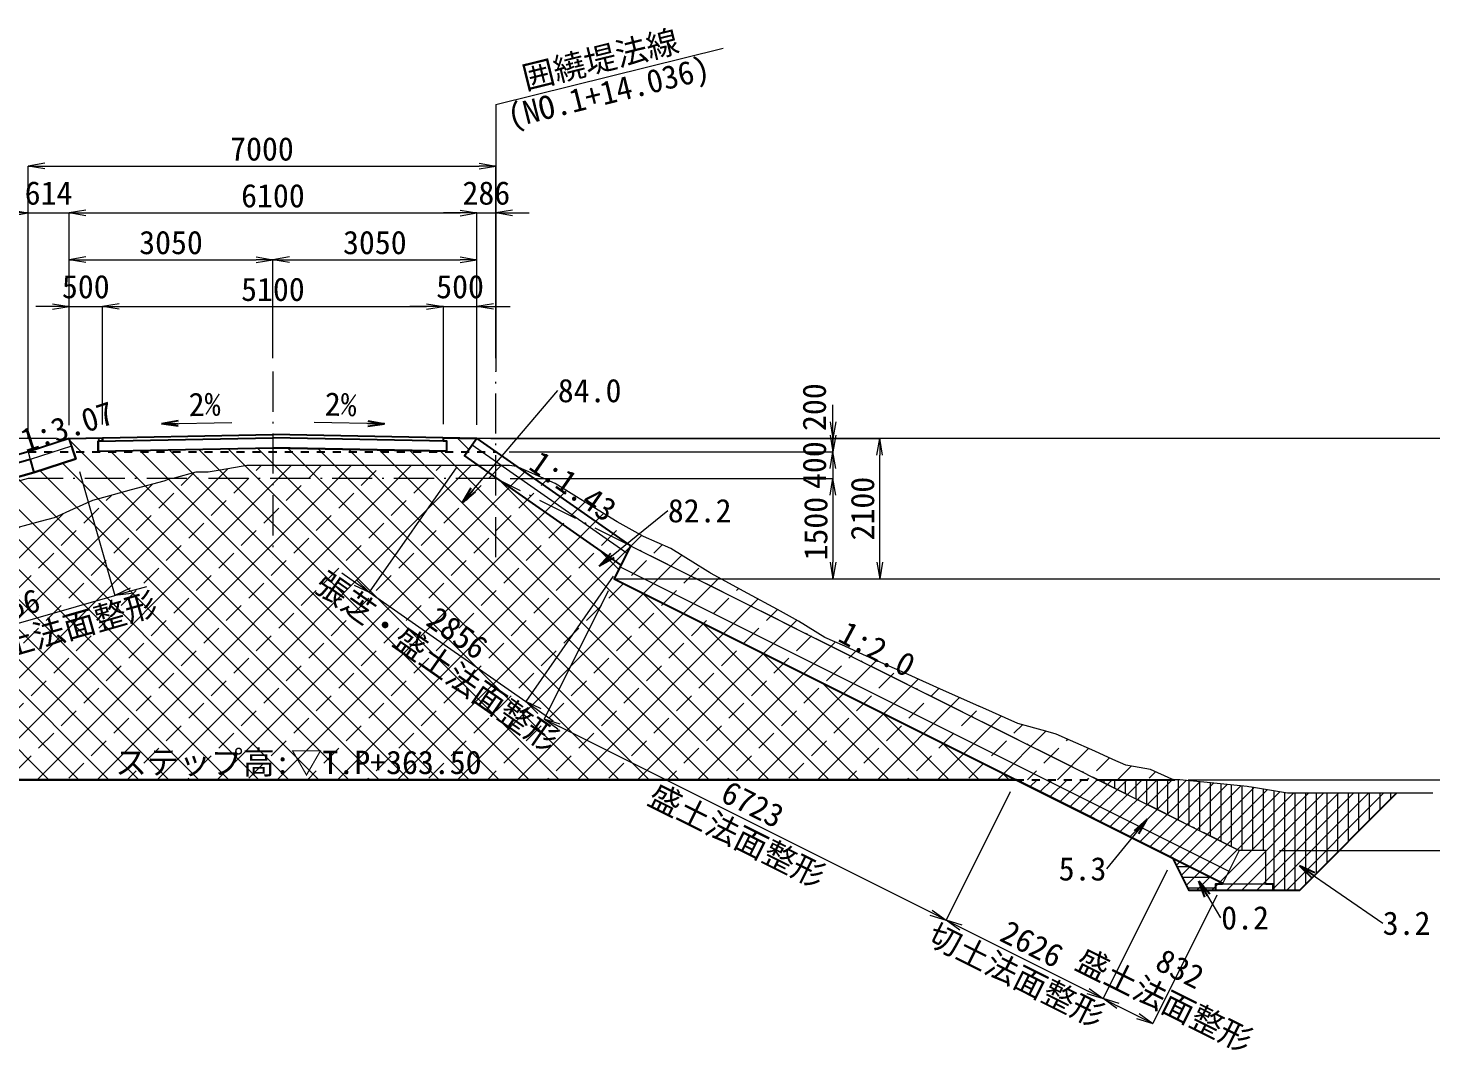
# Model space of a CAD drawing. Header units: millimetres. Extents: x -23295 to 84900, y -241468 to 58400.
# Drawn here: x 45511 to 66502, y -57615 to -42212 of the extents above; entities that cross this region are included whole.
import ezdxf
from ezdxf.enums import TextEntityAlignment as Align

# ---------------------------------------------------------------- set-up
doc = ezdxf.new("R2010")
doc.units = ezdxf.units.MM
doc.header["$LTSCALE"] = 100
doc.header["$PDSIZE"] = 300
doc.linetypes.add('SXF_一点短鎖線', pattern=[9.25, 6, -1.5, 0.25, -1.5])
doc.linetypes.add('SXF_跳び破線', pattern=[12, 6, -6])
doc.layers.get('Defpoints').update_dxf_attribs({"color": 191})
for name, color, linetype, lineweight in [('D-BGD', 7, 'Continuous', 13), ('D-BMK', 2, 'SXF_一点短鎖線', 13), ('D-BYP-STR6', 2, 'SXF_一点短鎖線', 13), ('D-STR-DIM', 7, 'Continuous', 13), ('D-STR-HTXT', 7, 'Continuous', 13), ('D-STR-STR1', 2, 'Continuous', 13), ('D-STR-STR8', 3, 'Continuous', 25), ('D-STR-STR9', 1, 'Continuous', 25), ('D-STR-STRA', 6, 'Continuous', 25), ('D-STR-STRC', 7, 'Continuous', 13), ('D-STR-TXT', 7, 'Continuous', 13), ('切土法面整形', 4, 'Continuous', 13), ('埋A', 6, 'Continuous', 13), ('埋C', 6, 'Continuous', 13), ('床堀', 3, 'Continuous', 13), ('張芝', 3, 'Continuous', 13), ('掘削', 4, 'Continuous', 13), ('盛土(4.0≦W)', 5, 'Continuous', 13), ('盛土法面整形', 1, 'Continuous', 13)]:
    doc.layers.add(name, color=color, linetype=linetype, lineweight=lineweight)
doc.styles.add('MS ゴシック', font='MS Gothic.ttf')
doc.styles.add('ＭＳ ゴシック', font='MS Gothic.ttf')
doc.dimstyles.new('DIM-100-F', dxfattribs={"dimscale": 100, "dimtxt": 3.5, "dimasz": 2.5, "dimexe": 0, "dimexo": 2, "dimgap": 0.8, "dimtad": 1, "dimdec": 0, "dimzin": 0, "dimdsep": 46, "dimtxsty": 'MS ゴシック', "dimblk": 'OPEN', "dimcen": 0.1, "dimclrd": 256, "dimclre": 256, "dimclrt": 256, "dimaunit": 1, "dimadec": 4, "dimazin": 0, "dimtfac": 1, "dimtdec": 0, "dimtmove": 2, "dimatfit": 3, "dimldrblk": 'OPEN', "dimfxl": 1, "dimtolj": 1, "dimtzin": 0, "dimlwd": -1, "dimlwe": -1, "dimarcsym": 0})

# ---------------------------------------------------------------- blocks, each defined once
blk = doc.blocks.new('_Open')
at = {"color": 0, "linetype": 'ByBlock', "lineweight": -2}
for p, q in [((-1, 0.167), (0, 0)), ((-1, -0.167), (0, 0)), ((0, 0), (-1, 0))]:
    blk.add_line(p, q, dxfattribs=at)
blk = doc.blocks.new('*D258')
at = {"layer": 'D-STR-DIM', "ltscale": 0.01, "transparency": 16777216}
for p, q in [((57554, -48099), (57554, -47849)), ((52436, -48349), (57554, -48349)), ((57554, -48349), (57554, -48549)), ((52711, -48549), (57554, -48549)), ((57554, -48799), (57554, -49049))]:
    blk.add_line(p, q, dxfattribs=at)
at = {"layer": 'Defpoints', "color": 0, "ltscale": 0.01, "transparency": 16777216}
for p in [(52236, -48349), (52511, -48549), (57554, -48549)]:
    blk.add_point(p, dxfattribs=at)
at = {"layer": 'D-STR-DIM', "ltscale": 0.01, "transparency": 16777216, "xscale": 250, "yscale": 250, "zscale": 250}
for p, rotation in [((57554, -48349), 270), ((57554, -48549), 90)]:
    blk.add_blockref('_Open', p, dxfattribs=dict(at, rotation=rotation))
at = {"layer": 'D-STR-DIM', "ltscale": 0.01, "transparency": 16777216, "insert": (57277, -47881), "char_height": 350, "attachment_point": 5, "rotation": 90, "style": 'MS ゴシック'}
blk.add_mtext('\\A1;200', dxfattribs=at)
blk = doc.blocks.new('*D259')
at = {"layer": 'D-STR-DIM', "ltscale": 0.01, "transparency": 16777216}
for p, q in [((57554, -48299), (57554, -48049)), ((52711, -48549), (57554, -48549)), ((57554, -48549), (57554, -48949)), ((52723, -48949), (57554, -48949)), ((57554, -49199), (57554, -49449))]:
    blk.add_line(p, q, dxfattribs=at)
at = {"layer": 'Defpoints', "color": 0, "ltscale": 0.01, "transparency": 16777216}
for p in [(52511, -48549), (52523, -48949), (57554, -48949)]:
    blk.add_point(p, dxfattribs=at)
at = {"layer": 'D-STR-DIM', "ltscale": 0.01, "transparency": 16777216, "xscale": 250, "yscale": 250, "zscale": 250}
for p, rotation in [((57554, -48549), 270), ((57554, -48949), 90)]:
    blk.add_blockref('_Open', p, dxfattribs=dict(at, rotation=rotation))
at = {"layer": 'D-STR-DIM', "ltscale": 0.01, "transparency": 16777216, "insert": (57278, -48749), "char_height": 350, "attachment_point": 5, "rotation": 90, "style": 'MS ゴシック'}
blk.add_mtext('\\A1;400', dxfattribs=at)
blk = doc.blocks.new('*D260')
at = {"layer": 'D-STR-DIM', "ltscale": 0.01, "transparency": 16777216}
for p, q in [((52436, -48349), (58254, -48349)), ((58254, -50199), (58254, -48599)), ((56570, -50449), (58254, -50449))]:
    blk.add_line(p, q, dxfattribs=at)
at = {"layer": 'Defpoints', "color": 0, "ltscale": 0.01, "transparency": 16777216}
for p in [(52236, -48349), (58254, -48349), (56370, -50449)]:
    blk.add_point(p, dxfattribs=at)
at = {"layer": 'D-STR-DIM', "ltscale": 0.01, "transparency": 16777216, "xscale": 250, "yscale": 250, "zscale": 250}
for p, rotation in [((58254, -48349), 90), ((58254, -50449), 270)]:
    blk.add_blockref('_Open', p, dxfattribs=dict(at, rotation=rotation))
at = {"layer": 'D-STR-DIM', "ltscale": 0.01, "transparency": 16777216, "insert": (57999, -49399), "char_height": 350, "attachment_point": 5, "rotation": 90, "style": 'MS ゴシック'}
blk.add_mtext('\\A1;2100', dxfattribs=at)
blk = doc.blocks.new('*D261')
at = {"layer": 'D-STR-DIM', "ltscale": 0.01, "transparency": 16777216}
for p, q in [((56570, -48949), (57554, -48949)), ((57554, -49199), (57554, -50199)), ((56570, -50449), (57554, -50449))]:
    blk.add_line(p, q, dxfattribs=at)
at = {"layer": 'Defpoints', "color": 0, "ltscale": 0.01, "transparency": 16777216}
for p in [(56370, -48949), (56370, -50449), (57554, -50449)]:
    blk.add_point(p, dxfattribs=at)
at = {"layer": 'D-STR-DIM', "ltscale": 0.01, "transparency": 16777216, "xscale": 250, "yscale": 250, "zscale": 250}
for p, rotation in [((57554, -48949), 90), ((57554, -50449), 270)]:
    blk.add_blockref('_Open', p, dxfattribs=dict(at, rotation=rotation))
at = {"layer": 'D-STR-DIM', "ltscale": 0.01, "transparency": 16777216, "insert": (57299, -49699), "char_height": 350, "attachment_point": 5, "rotation": 90, "style": 'MS ゴシック'}
blk.add_mtext('\\A1;1500', dxfattribs=at)
blk = doc.blocks.new('*D263')
at = {"layer": 'D-STR-DIM', "ltscale": 0.01, "transparency": 16777216}
for p, q in [((62870, -53456), (72265, -53456)), ((72265, -53706), (72265, -54260)), ((64234, -54510), (72265, -54510))]:
    blk.add_line(p, q, dxfattribs=at)
at = {"layer": 'Defpoints', "color": 0, "ltscale": 0.01, "transparency": 16777216}
for p in [(62670, -53456), (64034, -54510), (72265, -54510)]:
    blk.add_point(p, dxfattribs=at)
at = {"layer": 'D-STR-DIM', "ltscale": 0.01, "transparency": 16777216, "xscale": 250, "yscale": 250, "zscale": 250}
for p, rotation in [((72265, -53456), 90), ((72265, -54510), 270)]:
    blk.add_blockref('_Open', p, dxfattribs=dict(at, rotation=rotation))
at = {"layer": 'D-STR-DIM', "ltscale": 0.01, "transparency": 16777216, "insert": (72010, -53983), "char_height": 350, "attachment_point": 5, "rotation": 90, "style": 'MS ゴシック'}
blk.add_mtext('\\A1;1054', dxfattribs=at)
blk = doc.blocks.new('*D265')
at = {"layer": 'D-STR-DIM', "transparency": 16777216}
for p, q in [((40183, -48099), (40183, -47849)), ((45925, -48349), (40183, -48349)), ((40183, -48949), (40183, -48349)), ((45311, -48949), (40183, -48949)), ((40183, -49199), (40183, -49449))]:
    blk.add_line(p, q, dxfattribs=at)
at = {"layer": 'Defpoints', "color": 0, "transparency": 16777216}
for p in [(40183, -48349), (46125, -48349), (45511, -48949)]:
    blk.add_point(p, dxfattribs=at)
at = {"layer": 'D-STR-DIM', "transparency": 16777216, "xscale": 250, "yscale": 250, "zscale": 250}
for p, rotation in [((40183, -48349), 270), ((40183, -48949), 90)]:
    blk.add_blockref('_Open', p, dxfattribs=dict(at, rotation=rotation))
at = {"layer": 'D-STR-DIM', "transparency": 16777216, "insert": (39928, -48649), "char_height": 350, "attachment_point": 5, "rotation": 90, "style": 'MS ゴシック'}
blk.add_mtext('\\A1;600', dxfattribs=at)
blk = doc.blocks.new('*D269')
at = {"layer": 'Defpoints', "color": 0, "transparency": 16777216}
for p in [(46224, -48653), (43247, -49756), (46808, -50699)]:
    blk.add_point(p, dxfattribs=at)
at = {"layer": '張芝', "transparency": 16777216}
for p, q in [((46279, -48846), (46808, -50699)), ((43302, -49948), (43765, -51569)), ((47049, -50630), (47289, -50562)), ((43765, -51569), (46808, -50699)), ((43524, -51637), (43284, -51706))]:
    blk.add_line(p, q, dxfattribs=at)
at = {"layer": '張芝', "transparency": 16777216, "xscale": 250, "yscale": 250, "zscale": 250}
for p, rotation in [((46808, -50699), 195.9453958996814), ((43765, -51569), 15.9453958996815)]:
    blk.add_blockref('_Open', p, dxfattribs=dict(at, rotation=rotation))
at = {"layer": '張芝', "transparency": 16777216, "char_height": 350, "attachment_point": 5, "rotation": 15.9454, "style": 'MS ゴシック'}
for s, insert in [('\\A1;張芝・盛土法面整形}', (45366, -51413)), ('\\A1;{\\C3;3166', (45216, -50889))]:
    blk.add_mtext(s, dxfattribs=dict(at, insert=insert))
blk = doc.blocks.new('*D270')
at = {"layer": 'Defpoints', "color": 0, "transparency": 16777216}
for p in [(62644, -54630), (63388, -55002), (61595, -56728)]:
    blk.add_point(p, dxfattribs=at)
at = {"layer": '盛土法面整形', "transparency": 16777216}
for p, q in [((62554, -54809), (61595, -56728)), ((63298, -55181), (62339, -57100)), ((62115, -56989), (61818, -56840))]:
    blk.add_line(p, q, dxfattribs=at)
at = {"layer": '盛土法面整形', "transparency": 16777216, "xscale": 250, "yscale": 250, "zscale": 250}
for p, rotation in [((61595, -56728), 153.4349488122402), ((62339, -57100), 333.4349488122402)]:
    blk.add_blockref('_Open', p, dxfattribs=dict(at, rotation=rotation))
at = {"layer": '盛土法面整形', "transparency": 16777216, "char_height": 350, "attachment_point": 5, "rotation": 333.4349, "style": 'MS ゴシック'}
for s, insert in [('\\A1;盛土法面整形}', (62504, -56769)), ('\\A1;{\\C1;832', (62747, -56283))]:
    blk.add_mtext(s, dxfattribs=dict(at, insert=insert))
blk = doc.blocks.new('*D271')
at = {"layer": 'Defpoints', "color": 0, "transparency": 16777216}
for p in [(54281, -50449), (53232, -52547), (60295, -53456)]:
    blk.add_point(p, dxfattribs=at)
at = {"layer": '盛土法面整形', "transparency": 16777216}
for p, q in [((54192, -50628), (53232, -52547)), ((59022, -55442), (53456, -52659)), ((60205, -53635), (59246, -55554))]:
    blk.add_line(p, q, dxfattribs=at)
at = {"layer": '盛土法面整形', "transparency": 16777216, "xscale": 250, "yscale": 250, "zscale": 250}
for p, rotation in [((53232, -52547), 153.4349488229056), ((59246, -55554), 333.4349488229056)]:
    blk.add_blockref('_Open', p, dxfattribs=dict(at, rotation=rotation))
at = {"layer": '盛土法面整形', "transparency": 16777216, "char_height": 350, "attachment_point": 5, "rotation": 333.4349, "style": 'MS ゴシック'}
for s, insert in [('\\A1;盛土法面整形', (56110, -54308)), ('\\A1;6723', (56353, -53822))]:
    blk.add_mtext(s, dxfattribs=dict(at, insert=insert))
blk = doc.blocks.new('*D272')
at = {"layer": 'Defpoints', "color": 0, "transparency": 16777216}
for p in [(52042, -48611), (54383, -50246), (52958, -52286)]:
    blk.add_point(p, dxfattribs=at)
at = {"layer": '張芝', "transparency": 16777216}
for p, q in [((51927, -48775), (50617, -50651)), ((50412, -50508), (50207, -50365)), ((54268, -50410), (52958, -52286)), ((50617, -50651), (52958, -52286)), ((53163, -52429), (53368, -52572))]:
    blk.add_line(p, q, dxfattribs=at)
at = {"layer": '張芝', "transparency": 16777216, "xscale": 250, "yscale": 250, "zscale": 250}
for p, rotation in [((50617, -50651), 325.0696935749802), ((52958, -52286), 145.0696935749802)]:
    blk.add_blockref('_Open', p, dxfattribs=dict(at, rotation=rotation))
at = {"layer": '張芝', "transparency": 16777216, "char_height": 350, "attachment_point": 5, "rotation": 325.0697, "style": 'MS ゴシック'}
for s, insert in [('\\A1;張芝・盛土法面整形}', (51621, -51707)), ('\\A1;{\\C3;2856', (51933, -51260))]:
    blk.add_mtext(s, dxfattribs=dict(at, insert=insert))
blk = doc.blocks.new('*D273')
at = {"layer": 'Defpoints', "color": 0, "transparency": 16777216}
for p in [(60295, -53456), (62644, -54630), (61595, -56728)]:
    blk.add_point(p, dxfattribs=at)
at = {"layer": '切土法面整形', "transparency": 16777216}
for p, q in [((60205, -53635), (59246, -55554)), ((62554, -54809), (61595, -56728)), ((59469, -55666), (61371, -56617))]:
    blk.add_line(p, q, dxfattribs=at)
at = {"layer": '切土法面整形', "transparency": 16777216, "xscale": 250, "yscale": 250, "zscale": 250}
for p, rotation in [((59246, -55554), 153.4349488229056), ((61595, -56728), 333.4349488229056)]:
    blk.add_blockref('_Open', p, dxfattribs=dict(at, rotation=rotation))
at = {"layer": '切土法面整形', "transparency": 16777216, "char_height": 350, "attachment_point": 5, "rotation": 333.4349, "style": 'MS ゴシック'}
for s, insert in [('\\A1;切土法面整形}', (60289, -56396)), ('\\A1;{\\C4;2626', (60531, -55912))]:
    blk.add_mtext(s, dxfattribs=dict(at, insert=insert))
blk = doc.blocks.new('*D282')
at = {"layer": 'D-STR-DIM', "ltscale": 0.2, "transparency": 16777216}
for p, q in [((45511, -48349), (45511, -44276)), ((45761, -44276), (52261, -44276)), ((52511, -47147), (52511, -44276))]:
    blk.add_line(p, q, dxfattribs=at)
at = {"layer": 'Defpoints', "color": 0, "ltscale": 0.2, "transparency": 16777216}
for p in [(52511, -44276), (52511, -47347), (45511, -48549)]:
    blk.add_point(p, dxfattribs=at)
at = {"layer": 'D-STR-DIM', "ltscale": 0.2, "transparency": 16777216, "xscale": 250, "yscale": 250, "zscale": 250, "rotation": 180}
blk.add_blockref('_Open', (45511, -44276), dxfattribs=at)
at = {"layer": 'D-STR-DIM', "ltscale": 0.2, "transparency": 16777216, "xscale": 250, "yscale": 250, "zscale": 250}
blk.add_blockref('_Open', (52511, -44276), dxfattribs=at)
at = {"layer": 'D-STR-DIM', "ltscale": 0.2, "transparency": 16777216, "insert": (49011, -44021), "char_height": 350, "attachment_point": 5, "style": 'MS ゴシック'}
blk.add_mtext('\\A1;7000', dxfattribs=at)
blk = doc.blocks.new('*D274')
at = {"layer": 'D-STR-DIM', "ltscale": 0.2, "transparency": 16777216}
for p, q in [((45875, -46376), (45625, -46376)), ((46125, -48149), (46125, -46376)), ((46125, -46376), (46625, -46376)), ((46625, -48139), (46625, -46376)), ((46875, -46376), (47125, -46376))]:
    blk.add_line(p, q, dxfattribs=at)
at = {"layer": 'Defpoints', "color": 0, "ltscale": 0.2, "transparency": 16777216}
for p in [(46625, -46376), (46125, -48349), (46625, -48339)]:
    blk.add_point(p, dxfattribs=at)
at = {"layer": 'D-STR-DIM', "ltscale": 0.2, "transparency": 16777216, "xscale": 250, "yscale": 250, "zscale": 250}
blk.add_blockref('_Open', (46125, -46376), dxfattribs=at)
at = {"layer": 'D-STR-DIM', "ltscale": 0.2, "transparency": 16777216, "xscale": 250, "yscale": 250, "zscale": 250, "rotation": 180}
blk.add_blockref('_Open', (46625, -46376), dxfattribs=at)
at = {"layer": 'D-STR-DIM', "ltscale": 0.2, "transparency": 16777216, "insert": (46375, -46081), "char_height": 350, "attachment_point": 5, "style": 'MS ゴシック'}
blk.add_mtext('\\A1;500', dxfattribs=at)
blk = doc.blocks.new('*D275')
at = {"layer": 'D-STR-DIM', "ltscale": 0.2, "transparency": 16777216}
for p, q in [((46625, -48139), (46625, -46376)), ((46875, -46376), (51475, -46376)), ((51725, -48137), (51725, -46376))]:
    blk.add_line(p, q, dxfattribs=at)
at = {"layer": 'Defpoints', "color": 0, "ltscale": 0.2, "transparency": 16777216}
for p in [(51725, -46376), (46625, -48339), (51725, -48337)]:
    blk.add_point(p, dxfattribs=at)
at = {"layer": 'D-STR-DIM', "ltscale": 0.2, "transparency": 16777216, "xscale": 250, "yscale": 250, "zscale": 250, "rotation": 180}
blk.add_blockref('_Open', (46625, -46376), dxfattribs=at)
at = {"layer": 'D-STR-DIM', "ltscale": 0.2, "transparency": 16777216, "xscale": 250, "yscale": 250, "zscale": 250}
blk.add_blockref('_Open', (51725, -46376), dxfattribs=at)
at = {"layer": 'D-STR-DIM', "ltscale": 0.2, "transparency": 16777216, "insert": (49175, -46121), "char_height": 350, "attachment_point": 5, "style": 'MS ゴシック'}
blk.add_mtext('\\A1;5100', dxfattribs=at)
blk = doc.blocks.new('*D276')
at = {"layer": 'D-STR-DIM', "ltscale": 0.2, "transparency": 16777216}
for p, q in [((51475, -46376), (51225, -46376)), ((51725, -48137), (51725, -46376)), ((51725, -46376), (52225, -46376)), ((52225, -48147), (52225, -46376)), ((52475, -46376), (52725, -46376))]:
    blk.add_line(p, q, dxfattribs=at)
at = {"layer": 'Defpoints', "color": 0, "ltscale": 0.2, "transparency": 16777216}
for p in [(52225, -46376), (51725, -48337), (52225, -48347)]:
    blk.add_point(p, dxfattribs=at)
at = {"layer": 'D-STR-DIM', "ltscale": 0.2, "transparency": 16777216, "xscale": 250, "yscale": 250, "zscale": 250}
blk.add_blockref('_Open', (51725, -46376), dxfattribs=at)
at = {"layer": 'D-STR-DIM', "ltscale": 0.2, "transparency": 16777216, "xscale": 250, "yscale": 250, "zscale": 250, "rotation": 180}
blk.add_blockref('_Open', (52225, -46376), dxfattribs=at)
at = {"layer": 'D-STR-DIM', "ltscale": 0.2, "transparency": 16777216, "insert": (51975, -46081), "char_height": 350, "attachment_point": 5, "style": 'MS ゴシック'}
blk.add_mtext('\\A1;500', dxfattribs=at)
blk = doc.blocks.new('*D277')
at = {"layer": 'D-STR-DIM', "ltscale": 0.2, "transparency": 16777216}
for p, q in [((46125, -48149), (46125, -45676)), ((46375, -45676), (48925, -45676)), ((49175, -47149), (49175, -45676))]:
    blk.add_line(p, q, dxfattribs=at)
at = {"layer": 'Defpoints', "color": 0, "ltscale": 0.2, "transparency": 16777216}
for p in [(49175, -45676), (49175, -47349), (46125, -48349)]:
    blk.add_point(p, dxfattribs=at)
at = {"layer": 'D-STR-DIM', "ltscale": 0.2, "transparency": 16777216, "xscale": 250, "yscale": 250, "zscale": 250, "rotation": 180}
blk.add_blockref('_Open', (46125, -45676), dxfattribs=at)
at = {"layer": 'D-STR-DIM', "ltscale": 0.2, "transparency": 16777216, "xscale": 250, "yscale": 250, "zscale": 250}
blk.add_blockref('_Open', (49175, -45676), dxfattribs=at)
at = {"layer": 'D-STR-DIM', "ltscale": 0.2, "transparency": 16777216, "insert": (47650, -45421), "char_height": 350, "attachment_point": 5, "style": 'MS ゴシック'}
blk.add_mtext('\\A1;3050', dxfattribs=at)
blk = doc.blocks.new('*D278')
at = {"layer": 'D-STR-DIM', "ltscale": 0.2, "transparency": 16777216}
for p, q in [((49175, -47149), (49175, -45676)), ((49425, -45676), (51975, -45676)), ((52225, -48147), (52225, -45676))]:
    blk.add_line(p, q, dxfattribs=at)
at = {"layer": 'Defpoints', "color": 0, "ltscale": 0.2, "transparency": 16777216}
for p in [(52225, -45676), (49175, -47349), (52225, -48347)]:
    blk.add_point(p, dxfattribs=at)
at = {"layer": 'D-STR-DIM', "ltscale": 0.2, "transparency": 16777216, "xscale": 250, "yscale": 250, "zscale": 250, "rotation": 180}
blk.add_blockref('_Open', (49175, -45676), dxfattribs=at)
at = {"layer": 'D-STR-DIM', "ltscale": 0.2, "transparency": 16777216, "xscale": 250, "yscale": 250, "zscale": 250}
blk.add_blockref('_Open', (52225, -45676), dxfattribs=at)
at = {"layer": 'D-STR-DIM', "ltscale": 0.2, "transparency": 16777216, "insert": (50700, -45421), "char_height": 350, "attachment_point": 5, "style": 'MS ゴシック'}
blk.add_mtext('\\A1;3050', dxfattribs=at)
blk = doc.blocks.new('*D279')
at = {"layer": 'D-STR-DIM', "ltscale": 1500, "transparency": 16777216}
for p, q in [((45261, -44976), (45011, -44976)), ((45511, -48349), (45511, -44976)), ((45511, -44976), (46125, -44976)), ((46125, -48149), (46125, -44976)), ((46375, -44976), (46625, -44976))]:
    blk.add_line(p, q, dxfattribs=at)
at = {"layer": 'Defpoints', "color": 0, "ltscale": 1500, "transparency": 16777216}
for p in [(46125, -44976), (46125, -48349), (45511, -48549)]:
    blk.add_point(p, dxfattribs=at)
at = {"layer": 'D-STR-DIM', "ltscale": 1500, "transparency": 16777216, "xscale": 250, "yscale": 250, "zscale": 250}
blk.add_blockref('_Open', (45511, -44976), dxfattribs=at)
at = {"layer": 'D-STR-DIM', "ltscale": 1500, "transparency": 16777216, "xscale": 250, "yscale": 250, "zscale": 250, "rotation": 180}
blk.add_blockref('_Open', (46125, -44976), dxfattribs=at)
at = {"layer": 'D-STR-DIM', "ltscale": 1500, "transparency": 16777216, "insert": (45818, -44681), "char_height": 350, "attachment_point": 5, "style": 'MS ゴシック'}
blk.add_mtext('\\A1;614', dxfattribs=at)
blk = doc.blocks.new('*D280')
at = {"layer": 'D-STR-DIM', "ltscale": 1500, "transparency": 16777216}
for p, q in [((51975, -44976), (51725, -44976)), ((52225, -48147), (52225, -44976)), ((52225, -44976), (52511, -44976)), ((52511, -47147), (52511, -44976)), ((52761, -44976), (53011, -44976))]:
    blk.add_line(p, q, dxfattribs=at)
at = {"layer": 'Defpoints', "color": 0, "ltscale": 1500, "transparency": 16777216}
for p in [(52511, -44976), (52511, -47347), (52225, -48347)]:
    blk.add_point(p, dxfattribs=at)
at = {"layer": 'D-STR-DIM', "ltscale": 1500, "transparency": 16777216, "xscale": 250, "yscale": 250, "zscale": 250}
blk.add_blockref('_Open', (52225, -44976), dxfattribs=at)
at = {"layer": 'D-STR-DIM', "ltscale": 1500, "transparency": 16777216, "xscale": 250, "yscale": 250, "zscale": 250, "rotation": 180}
blk.add_blockref('_Open', (52511, -44976), dxfattribs=at)
at = {"layer": 'D-STR-DIM', "ltscale": 1500, "transparency": 16777216, "insert": (52368, -44681), "char_height": 350, "attachment_point": 5, "style": 'MS ゴシック'}
blk.add_mtext('\\A1;286', dxfattribs=at)
blk = doc.blocks.new('*D281')
at = {"layer": 'D-STR-DIM', "ltscale": 1500, "transparency": 16777216}
for p, q in [((46125, -48149), (46125, -44976)), ((46375, -44976), (51975, -44976)), ((52225, -48147), (52225, -44976))]:
    blk.add_line(p, q, dxfattribs=at)
at = {"layer": 'Defpoints', "color": 0, "ltscale": 1500, "transparency": 16777216}
for p in [(52225, -44976), (46125, -48349), (52225, -48347)]:
    blk.add_point(p, dxfattribs=at)
at = {"layer": 'D-STR-DIM', "ltscale": 1500, "transparency": 16777216, "xscale": 250, "yscale": 250, "zscale": 250, "rotation": 180}
blk.add_blockref('_Open', (46125, -44976), dxfattribs=at)
at = {"layer": 'D-STR-DIM', "ltscale": 1500, "transparency": 16777216, "xscale": 250, "yscale": 250, "zscale": 250}
blk.add_blockref('_Open', (52225, -44976), dxfattribs=at)
at = {"layer": 'D-STR-DIM', "ltscale": 1500, "transparency": 16777216, "insert": (49175, -44721), "char_height": 350, "attachment_point": 5, "style": 'MS ゴシック'}
blk.add_mtext('\\A1;6100', dxfattribs=at)

msp = doc.modelspace()

# ---------------------------------------------------------------- hatches: boundary and pattern name
at = {"layer": '埋A'}
h = msp.add_hatch(dxfattribs=at)
h.set_pattern_fill('ANSI31', color=256, scale=50, angle=45)
h.set_pattern_definition([(90, (-164286.73, 123354.66), (-158.75, 0), [])])
h.paths.add_polyline_path([(62669.7, -53456), (62659.3, -53453.2), (61519.2, -53453.2), (63633.6, -54510.4), (64033.6, -54510.4), (64033.6, -55010.4), (64133.6, -55010.4), (64133.6, -55110.4), (64533.6, -55110.4), (65988, -53656), (64355.9, -53656), (63819.1, -53563), (63779.1, -53559), (62746.3, -53456)])
at = {"layer": '埋C'}
h = msp.add_hatch(dxfattribs=at)
h.set_pattern_fill('ANSI31', color=256, scale=50, angle=135)
h.set_pattern_definition([(180, (-2323.7, -80310.23), (-1e-14, -158.75), [])])
h.paths.add_polyline_path([(62643.6, -54630.3), (62883.6, -55110.4), (63283.6, -55110.4), (63283.6, -55010.4), (63383.6, -55010.4), (63387.6, -55002.4)])
at = {"layer": '床堀'}
h = msp.add_hatch(dxfattribs=at)
h.set_pattern_fill('ANSI31', color=256, scale=50)
h.set_pattern_definition([(45, (-94286.73, 88898.4), (-112.2532, 112.2532), [])])
h.paths.add_polyline_path([(62669.7, -53456), (62659.3, -53453.2), (60289.3, -53453.2), (62643.6, -54630.3), (62883.6, -55110.4), (64533.6, -55110.4), (65988, -53656), (64355.9, -53656), (63819.1, -53563), (63779.1, -53559), (62746.3, -53456)])
at = {"layer": '掘削'}
h = msp.add_hatch(dxfattribs=at)
h.set_pattern_fill('ANSI33', color=256, scale=100)
h.set_pattern_definition([(45, (100000, 0), (-449.013, 449.013), []), (45, (100449, 0), (-449.013, 449.013), [317.5, -158.75])])
h.paths.add_polyline_path([(58012, -51584.2), (57729.7, -51458.2), (57435.3, -51326.7), (57037.2, -51080), (56858.5, -50982.4), (56726.4, -50910.2), (56281.8, -50667.4), (55723.1, -50362.3), (55705.1, -50354.3), (55680.8, -50339.2), (55128.4, -49996.8), (54719.8, -49814.3), (54551.7, -49722.5), (54324.4, -49598.4), (53975, -49381.8), (53716.4, -49221.6), (53398.2, -49024.3), (52968, -48832.3), (52821.5, -48766.8), (52713.1, -48756), (52511.1, -48756), (52244.8, -48756), (52049.5, -48756), (51709.8, -48756), (51683.3, -48756), (51668.1, -48756), (51611.7, -48756), (51091.4, -48756), (50706.5, -48756), (50514.7, -48756), (50255.3, -48756), (49937.9, -48756), (49703.2, -48756), (49361.2, -48756), (48898.9, -48756), (48784.5, -48756), (48699.9, -48770.7), (48387.4, -48824.9), (48207.8, -48856), (48021.2, -48856), (47696.6, -48944.7), (47631.1, -48956), (47542.5, -48986.8), (47054.3, -49120.1), (46693.3, -49218.7), (46477.6, -49277.5), (46186.1, -49407.7), (45900.9, -49535), (45690, -49592.6), (45324.2, -49692.5), (44829.7, -49827.5), (44747.5, -49856), (44686.6, -49866.6), (44170.8, -50007.5), (43683.3, -50140.6), (43594, -50156), (43473.3, -50156), (43017.3, -50156), (42680, -50214.5), (42440.6, -50232.2), (42117, -50256), (41863.9, -50256), (41676.7, -50256), (41287.2, -50256), (40760.6, -50256), (40710.5, -50256), (40673.4, -50262.5), (40133.7, -50356), (39670.1, -50436.4), (39557, -50478.6), (39404.2, -50562.1), (38980.3, -50793.5), (38666.8, -50964.8), (38403.6, -51082.3), (38047.8, -51302.8), (37826.9, -51439.8), (37663.5, -51512.7), (37250.2, -51697.2), (36673.4, -52054.7), (36096.7, -52312.2), (35656.8, -52508.6), (35520, -52583.3), (35335, -52684.3), (34943.3, -52927.2), (34653.5, -53056.5), (34471.3, -53137.9), (34366.6, -53213.2), (34105.1, -53401.4), (33989, -53453.2), (62659.3, -53453.2), (62625.7, -53444), (62303.5, -53300.2), (62049, -53256), (61937.3, -53236.7), (61742.9, -53149.9), (61472.3, -53029.1), (61106.4, -52865.7), (60895.6, -52771.6), (60739.6, -52729), (60318.8, -52614.1), (59750, -52360.1), (59742.1, -52356.6), (59736.3, -52354), (59165.4, -52099.1), (58733, -51906.1), (58588.7, -51841.7), (58393.6, -51754.6)])
at = {"layer": '盛土(4.0≦W)'}
h = msp.add_hatch(dxfattribs=at)
h.set_pattern_fill('ANSI31', color=256, scale=100, angle=90)
h.paths.add_polyline_path([(30296.6, -53455.8), (43246.6, -49755.8), (43183.5, -49534.9), (45597.4, -48857.5), (46223.9, -48653.2), (46124.8, -48349), (46624.6, -48339), (46624.6, -48390.6), (46561.1, -48391.9), (46560.9, -48541.9), (49174.8, -48488), (51774.7, -48540), (51774.7, -48390), (51724.7, -48389), (51724.8, -48339), (52224.8, -48349), (52041.5, -48611.4), (54382.7, -50246.4), (54281.3, -50449.2), (60294.5, -53455.8)])

# ---------------------------------------------------------------- linework, layer by layer
at = {"layer": 'D-BGD', "linetype": 'Continuous', "lineweight": 13}
msp.add_lwpolyline([(66531.9, -53656), (66086, -53656), (65756.2, -53656), (65509.3, -53656), (65175.5, -53656), (64932.6, -53656), (64752.9, -53656), (64355.9, -53656), (63819.1, -53563), (63779.1, -53559), (63749.6, -53556), (63202.4, -53501.5), (62746.3, -53456), (62669.7, -53456), (62625.7, -53444), (62303.5, -53300.2), (62049, -53256), (61937.3, -53236.7), (61742.9, -53149.9), (61472.3, -53029.1), (61106.4, -52865.7), (60895.6, -52771.6), (60739.6, -52729), (60318.8, -52614.1), (59750, -52360.1), (59742.1, -52356.6), (59736.3, -52354), (59165.4, -52099.1), (58733, -51906.1), (58588.7, -51841.7), (58393.6, -51754.6), (58012, -51584.2), (57729.7, -51458.2), (57435.3, -51326.7), (57037.2, -51080), (56858.5, -50982.4), (56726.4, -50910.2), (56281.8, -50667.4), (55723.1, -50362.3), (55705.1, -50354.3), (55680.8, -50339.2), (55128.4, -49996.8), (54719.8, -49814.3), (54551.7, -49722.5), (54324.4, -49598.4), (53975, -49381.8), (53716.4, -49221.6), (53398.2, -49024.3), (52968, -48832.3), (52821.5, -48766.8), (52713.1, -48756), (52511.1, -48756), (52244.8, -48756), (52049.5, -48756), (51709.8, -48756), (51683.3, -48756), (51668.1, -48756), (51611.7, -48756), (51091.4, -48756), (50706.5, -48756), (50514.7, -48756), (50255.3, -48756), (49937.9, -48756), (49703.2, -48756), (49361.2, -48756), (48898.9, -48756), (48784.5, -48756), (48699.9, -48770.7), (48387.4, -48824.9), (48207.8, -48856), (48021.2, -48856), (47696.6, -48944.7), (47631.1, -48956), (47542.5, -48986.8), (47054.3, -49120.1), (46693.3, -49218.7), (46477.6, -49277.5), (46186.1, -49407.7), (45900.9, -49535), (45690, -49592.6), (45324.2, -49692.5)], dxfattribs=at)
at = {"layer": 'D-BMK', "linetype": 'SXF_一点短鎖線'}
for p, q in [((49174.8, -47349), (49174.8, -50126.1)), ((52511.1, -50126.1), (52511.1, -47349))]:
    msp.add_line(p, q, dxfattribs=at)
at = {"layer": 'D-BYP-STR6', "linetype": 'SXF_一点短鎖線'}
msp.add_lwpolyline([(63633.6, -54510.4), (52511.1, -48949.2), (45511.1, -48949.2), (19540.8, -55968.2)], dxfattribs=at)
at = {"layer": 'D-STR-HTXT', "linetype": 'Continuous'}
for p, q in [((52511.1, -43352.5), (55909.3, -42514.3)), ((52511.1, -43352.5), (52511.1, -47347.4)), ((74273.2, -48349.2), (52224.8, -48349))]:
    msp.add_line(p, q, dxfattribs=at)
at = {"layer": 'D-STR-HTXT'}
msp.add_line((54281.3, -50449.2), (74273.2, -50449.2), dxfattribs=at)
at = {"layer": 'D-STR-STR1', "linetype": 'Continuous', "lineweight": 25}
for p, q in [((46561.1, -48391.9), (49174.8, -48338)), ((46561.1, -48541.9), (46561.1, -48391.9)), ((46561.1, -48541.9), (49174.8, -48488)), ((46624.8, -48390.6), (46624.8, -48339)), ((51774.7, -48390), (49174.8, -48338)), ((51774.7, -48540), (49174.8, -48488)), ((51724.7, -48389), (51724.8, -48339)), ((51774.7, -48540), (51774.7, -48390))]:
    msp.add_line(p, q, dxfattribs=at)
at = {"layer": 'D-STR-STR8'}
msp.add_line((33983.2, -53455.8), (60289.3, -53455.8), dxfattribs=at)
at = {"layer": 'D-STR-STR8', "linetype": 'SXF_跳び破線', "lineweight": 25, "ltscale": 0.2}
msp.add_line((60289.3, -53455.8), (61519.2, -53455.8), dxfattribs=at)
at = {"layer": 'D-STR-STR8'}
msp.add_lwpolyline([(65988, -53656), (64533.6, -55110.4), (62883.6, -55110.4), (62643.6, -54630.3), (60294.5, -53455.8)], dxfattribs=at)
at = {"layer": 'D-STR-STR9', "ltscale": 0.01}
for p, q in [((46124.8, -48349), (45511.2, -48549)), ((46124.8, -48349), (49174.8, -48288)), ((52224.8, -48349), (49174.8, -48288)), ((52224.8, -48349), (52824.8, -48768.1)), ((45511.2, -48549), (43095.5, -49227)), ((52824.8, -48768.1), (54527.3, -49957.3))]:
    msp.add_line(p, q, dxfattribs=at)
at = {"layer": 'D-STR-STR9'}
for p, q in [((54527.3, -49957.3), (54281.3, -50449.2)), ((54281.3, -50449.2), (60294.5, -53455.8))]:
    msp.add_line(p, q, dxfattribs=at)
at = {"layer": 'D-STR-STRA', "linetype": 'Continuous'}
msp.add_line((61519.1, -53455.8), (62668.9, -53455.8), dxfattribs=at)
at = {"layer": 'D-STR-STRC', "linetype": 'Continuous', "lineweight": 25}
for p, q in [((52041.5, -48611.4), (52156.1, -48447.4)), ((45543.5, -48664.6), (43128.5, -49342.3)), ((45543.4, -48664.6), (45597.4, -48857.5)), ((52041.5, -48611.4), (54382.7, -50246.4)), ((45597.4, -48857.5), (43183.5, -49534.9))]:
    msp.add_line(p, q, dxfattribs=at)
at = {"layer": 'D-STR-STRC', "ltscale": 1500}
for p, q in [((52224.8, -48349), (52156.1, -48447.4)), ((52156.1, -48447.4), (54473, -50065.6)), ((45511.1, -48549), (45543.5, -48664.6)), ((54527.3, -49957.3), (63633.6, -54510.4))]:
    msp.add_line(p, q, dxfattribs=at)
msp.add_lwpolyline([(46124.8, -48349), (46161.9, -48463.1), (45543.5, -48664.7)], dxfattribs=at)
at = {"layer": 'D-STR-STRC', "linetype": 'Continuous', "lineweight": 25}
for points in [[(46161.9, -48463.1), (46223.9, -48653.2), (45597.4, -48857.5)], [(54370.8, -50270.3), (54281.3, -50449.2), (63387.6, -55002.4)], [(64033.6, -55010.4), (64133.6, -55010.4), (64133.6, -55110.4), (64033.6, -55110.4), (63383.6, -55110.4), (63283.6, -55110.4), (63283.6, -55010.4), (63383.6, -55010.4)]]:
    msp.add_lwpolyline(points, dxfattribs=at)
at = {"layer": 'D-STR-STRC', "ltscale": 0.2}
msp.add_lwpolyline([(54527.3, -49957.3), (54370.8, -50270.3), (63477.1, -54823.5)], dxfattribs=at)
msp.add_lwpolyline([(64033.6, -55010.4), (64033.6, -54510.4), (63633.6, -54510.4), (63383.6, -55010.4)], close=True, dxfattribs=at)
at = {"layer": 'Defpoints', "linetype": 'SXF_跳び破線', "lineweight": 25, "ltscale": 0.2}
msp.add_line((45511.1, -48549), (52511.1, -48549), dxfattribs=at)
at = {"layer": 'Defpoints'}
msp.add_lwpolyline([(30296.6, -53455.8), (43246.6, -49755.8), (43183.5, -49534.9), (45597.4, -48857.5), (46223.9, -48653.2), (46124.8, -48349), (46624.6, -48339), (46624.6, -48390.6), (46561.1, -48391.9), (46560.9, -48541.9), (49174.8, -48488), (51774.7, -48540), (51774.7, -48390), (51724.7, -48389), (51724.8, -48339), (52224.8, -48349), (52041.5, -48611.4), (54382.7, -50246.4), (54281.3, -50449.2), (60294.5, -53455.8)], close=True, dxfattribs=at)

# ---------------------------------------------------------------- texts
at = {"layer": 'D-STR-TXT', "style": 'ＭＳ ゴシック'}
for s, rotation, p in [('囲繞堤法線', 13.85581, (54140.5, -42950.6)), ('2%%%', 1.14576, (48158.9, -48117.3)), ('2%%%', 358.85424, (50183.6, -48117.2))]:
    msp.add_text(s, height=350, rotation=rotation, dxfattribs=at).set_placement(p, align=Align.BOTTOM_CENTER)
msp.add_text('(NO.1+14.036)', height=350, rotation=13.85581, dxfattribs=at).set_placement((54152.5, -42999.1), align=Align.TOP_CENTER)
for s, rotation, p in [('1:3.07', 18.05222, (45471.9, -48559.2)), ('1:1.43', 325.06938, (52982.4, -48796.1)), ('1:2.0', 332, (57608.7, -51372))]:
    msp.add_text(s, height=350, rotation=rotation, dxfattribs=at).set_placement(p)
at = {"layer": 'D-STR-TXT', "style": 'MS ゴシック'}
msp.add_text('ステップ高:▽T.P+363.50', height=350, dxfattribs=at).set_placement((46813.6, -53369.1))
at = {"layer": '埋A', "style": 'ＭＳ ゴシック'}
msp.add_text('3.2', height=350, dxfattribs=at).set_placement((65780.1, -55599.4), align=Align.MIDDLE_LEFT)
at = {"layer": '埋C', "style": 'ＭＳ ゴシック'}
msp.add_text('0.2', height=350, dxfattribs=at).set_placement((64077.8, -55518.9), align=Align.MIDDLE_RIGHT)
at = {"layer": '床堀', "style": 'ＭＳ ゴシック'}
msp.add_text('5.3', height=350, dxfattribs=at).set_placement((61645.8, -54786.2), align=Align.MIDDLE_RIGHT)
at = {"layer": '掘削', "style": 'ＭＳ ゴシック'}
msp.add_text('82.2', height=350, dxfattribs=at).set_placement((55083.8, -49429.2), align=Align.MIDDLE_LEFT)
at = {"layer": '盛土(4.0≦W)', "style": 'ＭＳ ゴシック'}
msp.add_text('84.0', height=350, dxfattribs=at).set_placement((53437.8, -47632.9), align=Align.MIDDLE_LEFT)

# ---------------------------------------------------------------- dimensions: what is measured, and where the dimension line sits
at = {"layer": 'D-STR-DIM', "ltscale": 0.2}
for base, p1, p2, picture, middle in [((52511.1, -44276.3), (45511.2, -48549), (52511.1, -47347.4), '*D282', (49011.2, -44021.3)), ((49174.8, -45676.3), (46124.8, -48349), (49174.8, -47349), '*D277', (47649.8, -45421.3)), ((52224.8, -45676.3), (49174.8, -47349), (52224.8, -48347.4), '*D278', (50699.8, -45421.3)), ((46624.8, -46376.3), (46124.8, -48349), (46624.8, -48339), '*D274', (46374.8, -46081.3)), ((51724.8, -46376.3), (46624.8, -48339), (51724.8, -48337.4), '*D275', (49174.8, -46121.3)), ((52224.8, -46376.3), (51724.8, -48337.4), (52224.8, -48347.4), '*D276', (51974.8, -46081.3))]:
    dim = msp.add_linear_dim(base=base, p1=p1, p2=p2, dimstyle='DIM-100-F', dxfattribs=at)
    dim.commit()
    dim.dimension.update_dxf_attribs({"geometry": picture, "text_midpoint": middle})
at = {"layer": 'D-STR-DIM', "ltscale": 1500}
for base, p1, p2, picture, middle in [((46124.8, -44976.3), (45511.2, -48549), (46124.8, -48349), '*D279', (45818, -44681.3)), ((52224.8, -44976.3), (46124.8, -48349), (52224.8, -48347.4), '*D281', (49174.8, -44721.3)), ((52511.1, -44976.3), (52224.8, -48347.4), (52511.1, -47347.4), '*D280', (52368, -44681.3))]:
    dim = msp.add_linear_dim(base=base, p1=p1, p2=p2, dimstyle='DIM-100-F', dxfattribs=at)
    dim.commit()
    dim.dimension.update_dxf_attribs({"geometry": picture, "text_midpoint": middle})
at = {"layer": 'D-STR-DIM', "ltscale": 0.01}
for base, p1, p2, picture, middle in [((57554.3, -48549), (52236.3, -48349.2), (52511.1, -48549), '*D258', (57276.9, -47881.4)), ((57554.3, -48949.2), (52511.1, -48549), (52522.6, -48949.2), '*D259', (57278.4, -48749.2))]:
    dim = msp.add_linear_dim(base=base, p1=p1, p2=p2, angle=90, dimstyle='DIM-100-F', dxfattribs=at)
    dim.commit()
    dim.dimension.update_dxf_attribs({"geometry": picture, "text_midpoint": middle, "dimtype": 160})
at = {"layer": 'D-STR-DIM'}
dim = msp.add_linear_dim(base=(40183.3, -48349), p1=(45511.1, -48949.2), p2=(46124.8, -48349), angle=90, dimstyle='DIM-100-F', override={"dimtix": 1}, dxfattribs=at)
dim.commit()
dim.dimension.update_dxf_attribs({"geometry": '*D265', "text_midpoint": (39928.3, -48649.1)})
at = {"layer": 'D-STR-DIM', "ltscale": 0.01}
for base, p1, p2, picture, middle in [((58254.3, -48349.2), (56370, -50449.2), (52236.3, -48349.2), '*D260', (57999.3, -49399.2)), ((57554.3, -50449.2), (56370, -48949.2), (56370, -50449.2), '*D261', (57299.3, -49699.2)), ((72265, -54510.4), (62669.6, -53456), (64033.6, -54510.4), '*D263', (72010, -53983.2))]:
    dim = msp.add_linear_dim(base=base, p1=p1, p2=p2, angle=90, dimstyle='DIM-100-F', dxfattribs=at)
    dim.commit()
    dim.dimension.update_dxf_attribs({"geometry": picture, "text_midpoint": middle})
at = {"layer": '切土法面整形'}
dim = msp.add_linear_dim(base=(61594.5, -56728.4), p1=(60294.5, -53455.8), p2=(62643.6, -54630.3), angle=333.43495, text='{\\C4;<>\\X切土法面整形}', dimstyle='DIM-100-F', dxfattribs=at)
dim.commit()
dim.dimension.update_dxf_attribs({"geometry": '*D273', "text_midpoint": (60417.4, -56139.8), "dimtype": 160})
at = {"layer": '張芝'}
dim = msp.add_linear_dim(base=(46808.4, -50699), p1=(43246.6, -49755.8), p2=(46223.9, -48653.2), angle=195.9454, text='{\\C3;<>\\X張芝・盛土法面整形}', dimstyle='DIM-100-F', override={"dimtix": 1}, dxfattribs=at)
dim.commit()
dim.dimension.update_dxf_attribs({"geometry": '*D269', "text_midpoint": (45286.5, -51133.9)})
dim = msp.add_aligned_dim(p1=(52041.5, -48611.4), p2=(54382.6, -50246.4), distance=-2488.1, text='{\\C3;<>\\X張芝・盛土法面整形}', dimstyle='DIM-100-F', override={"dimtix": 1}, dxfattribs=at)
dim.commit()
dim.dimension.update_dxf_attribs({"geometry": '*D272', "text_midpoint": (51787.5, -51468.7)})
at = {"layer": '盛土法面整形'}
dim = msp.add_linear_dim(base=(53232.3, -52547.2), p1=(60294.5, -53455.8), p2=(54281.3, -50449.2), angle=333.43495, text='<>\\X盛土法面整形', dimstyle='DIM-100-F', override={"dimtix": 1}, dxfattribs=at)
dim.commit()
dim.dimension.update_dxf_attribs({"geometry": '*D271', "text_midpoint": (56238.9, -54050.5)})
dim = msp.add_linear_dim(base=(61594.5, -56728.4), p1=(63387.6, -55002.4), p2=(62643.6, -54630.3), angle=153.43495, text='{\\C1;<>\\X盛土法面整形}', dimstyle='DIM-100-F', override={"dimtix": 1}, dxfattribs=at)
dim.commit()
dim.dimension.update_dxf_attribs({"geometry": '*D270', "text_midpoint": (62633.1, -56511.5), "dimtype": 161})

# ---------------------------------------------------------------- leaders
at = {"layer": 'D-STR-HTXT', "ltscale": 1500}
for points in [[(47505.9, -48130.4), (48558.7, -48109.4)], [(50843.6, -48130.4), (49790.8, -48109.4)]]:
    msp.add_leader(points, dimstyle='DIM-100-F', override={"dimgap": 0.8, "dimtad": 0}, dxfattribs=at)
at = {"layer": '埋A'}
msp.add_leader([(64533.6, -54739.9), (65780.1, -55599.4)], dimstyle='DIM-100-F', override={"dimgap": 0.8, "dimtad": 0, "dimarcsym": 2}, dxfattribs=at)
at = {"layer": '埋C'}
msp.add_leader([(63027.9, -54973.1), (63352.7, -55518.9)], dimstyle='DIM-100-F', override={"dimgap": 0.8, "dimtad": 0, "dimarcsym": 2}, dxfattribs=at)
at = {"layer": '床堀'}
msp.add_leader([(62257.6, -54044.9), (61645.8, -54786.2)], dimstyle='DIM-100-F', override={"dimgap": 0.8, "dimtad": 0, "dimarcsym": 2}, dxfattribs=at)
at = {"layer": '掘削'}
msp.add_leader([(54057.8, -50257.7), (55083.8, -49429.2)], dimstyle='DIM-100-F', override={"dimgap": 0.8, "dimtad": 0, "dimarcsym": 2}, dxfattribs=at)
at = {"layer": '盛土(4.0≦W)'}
msp.add_leader([(52007.5, -49310.1), (53437.8, -47632.9)], dimstyle='DIM-100-F', override={"dimgap": 0.8, "dimtad": 0, "dimarcsym": 2}, dxfattribs=at)

doc.saveas('drawing.dxf')
